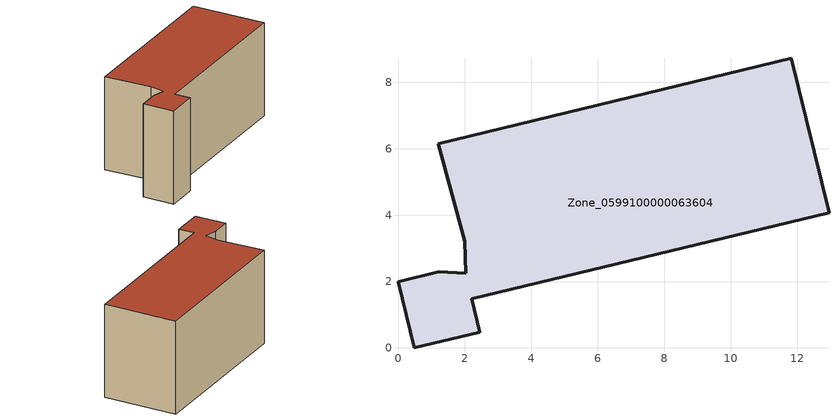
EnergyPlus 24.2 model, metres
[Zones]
Zone_0599100000063604
 floor ground (C_G): 2.03,2.25 1.99,3.21 1.19,6.15 11.83,8.73 12.96,4.07 2.21,1.48 2.45,0.48 0.48,0 0,2 1.21,2.29 z0
 wall outside (C_F): 0.48,0 2.45,0.48 2.21,1.48 12.96,4.07 11.83,8.73 1.19,6.15 1.99,3.21 2.03,2.25 1.21,2.29 0,2 0.48,0 z0:6.1
 roof outside (C_R): 1.99,3.21 2.03,2.25 1.21,2.29 0,2 0.48,0 2.45,0.48 2.21,1.48 12.96,4.07 11.83,8.73 1.19,6.15 z6.1
[BUILDING]
Pand.0599100000063604: North Axis=0; Terrain=City; Loads Convergence Tolerance Value=0.04; Temperature Convergence Tolerance Value=0.4; Solar Distribution=FullExterior; Maximum Number of Warmup Days=25; Minimum Number of Warmup Days=1
[Site:Location]
Rotterdam.The.Hague.AP_ZH_NLD Design_Conditions: Latitude=51.96; Longitude=4.45; Time Zone=1; Elevation=-4.5
[SITE:GROUNDTEMPERATURE:BUILDINGSURFACE]
18, 18, 18, 18, 18, 18, 18, 18, 18, 18, 18, 18
[MATERIAL] Thermal Absorptance=0.9; Solar Absorptance=0.7; Visible Absorptance=0.7
Name | Roughness | Thickness | Conductivity | Density | Specific Heat
G.TI.1975-1991 | MediumSmooth | 0.15 | 0.288461 | 540 | 1210
F.TI.1975-1991 | Rough | 0.3 | 0.230769 | 1920 | 840
R.TI.1975-1991 | MediumRough | 0.2 | 0.153846 | 1500 | 1000
[CONSTRUCTION]
C_G: G.TI.1975-1991
C_F: F.TI.1975-1991
C_R: R.TI.1975-1991
[ZONE]
Zone_0599100000063604: Type=1; Multiplier=1; Ceiling Height=Autocalculate; Volume=Autocalculate; Floor Area=autocalculate; Part of Total Floor Area=Yes
[ZONEINFILTRATION:DESIGNFLOWRATE]
Infil_Zone_0599100000063604: Zone or ZoneList or Space or SpaceList=Zone_0599100000063604; Schedule=AlwaysOn; Design Flow Rate Calculation Method=Flow/Area; Flow Rate per Floor Area=0.003; Constant Term Coefficient=1; Temperature Term Coefficient=0; Velocity Term Coefficient=0; Velocity Squared Term Coefficient=0
[HVACTEMPLATE:ZONE:IDEALLOADSAIRSYSTEM]
Zone_0599100000063604: Maximum Heating Supply Air Temperature=50; Minimum Cooling Supply Air Temperature=13; Maximum Heating Supply Air Humidity Ratio=0.0156; Minimum Cooling Supply Air Humidity Ratio=0.0077; Heating Limit=NoLimit; Cooling Limit=NoLimit; Dehumidification Control Type=ConstantSensibleHeatRatio; Cooling Sensible Heat Ratio=0.7; Dehumidification Setpoint=60; Humidification Control Type=None; Humidification Setpoint=30; Outdoor Air Method=None; Outdoor Air Flow Rate per Person=0.00944; Outdoor Air Flow Rate per Zone Floor Area=0; Outdoor Air Flow Rate per Zone=0; Demand Controlled Ventilation Type=None; Outdoor Air Economizer Type=NoEconomizer; Heat Recovery Type=None; Sensible Heat Recovery Effectiveness=0.7; Latent Heat Recovery Effectiveness=0.65
[ZONECONTROL:THERMOSTAT]
ThermostatControl_Zone_0599100000063604: Zone or ZoneList=Zone_0599100000063604; Control Type Schedule=DualSetpointControlType; Control 1=Thermostat_Zone_0599100000063604; Temperature Difference Between Cutout And Setpoint=0
[THERMOSTATSETPOINT:DUALSETPOINT]
Thermostat_Zone_0599100000063604: Heating Setpoint Temperature Schedule=HeatingSetpoint_Zone_0599100000063604; Cooling Setpoint Temperature Schedule=CoolingSetpoint_Zone_0599100000063604
[SCHEDULE:COMPACT]
HeatingSetpoint_Zone_0599100000063604: Through: 12/31, For: AllDays, Until: 24:00, 21
CoolingSetpoint_Zone_0599100000063604: Through: 12/31, For: AllDays, Until: 24:00, 24
DualSetpointControlType: Through: 12/31, For: AllDays, Until: 24:00, 4
AlwaysOn: Through: 12/31, For: AllDays, Until: 24:00, 1
